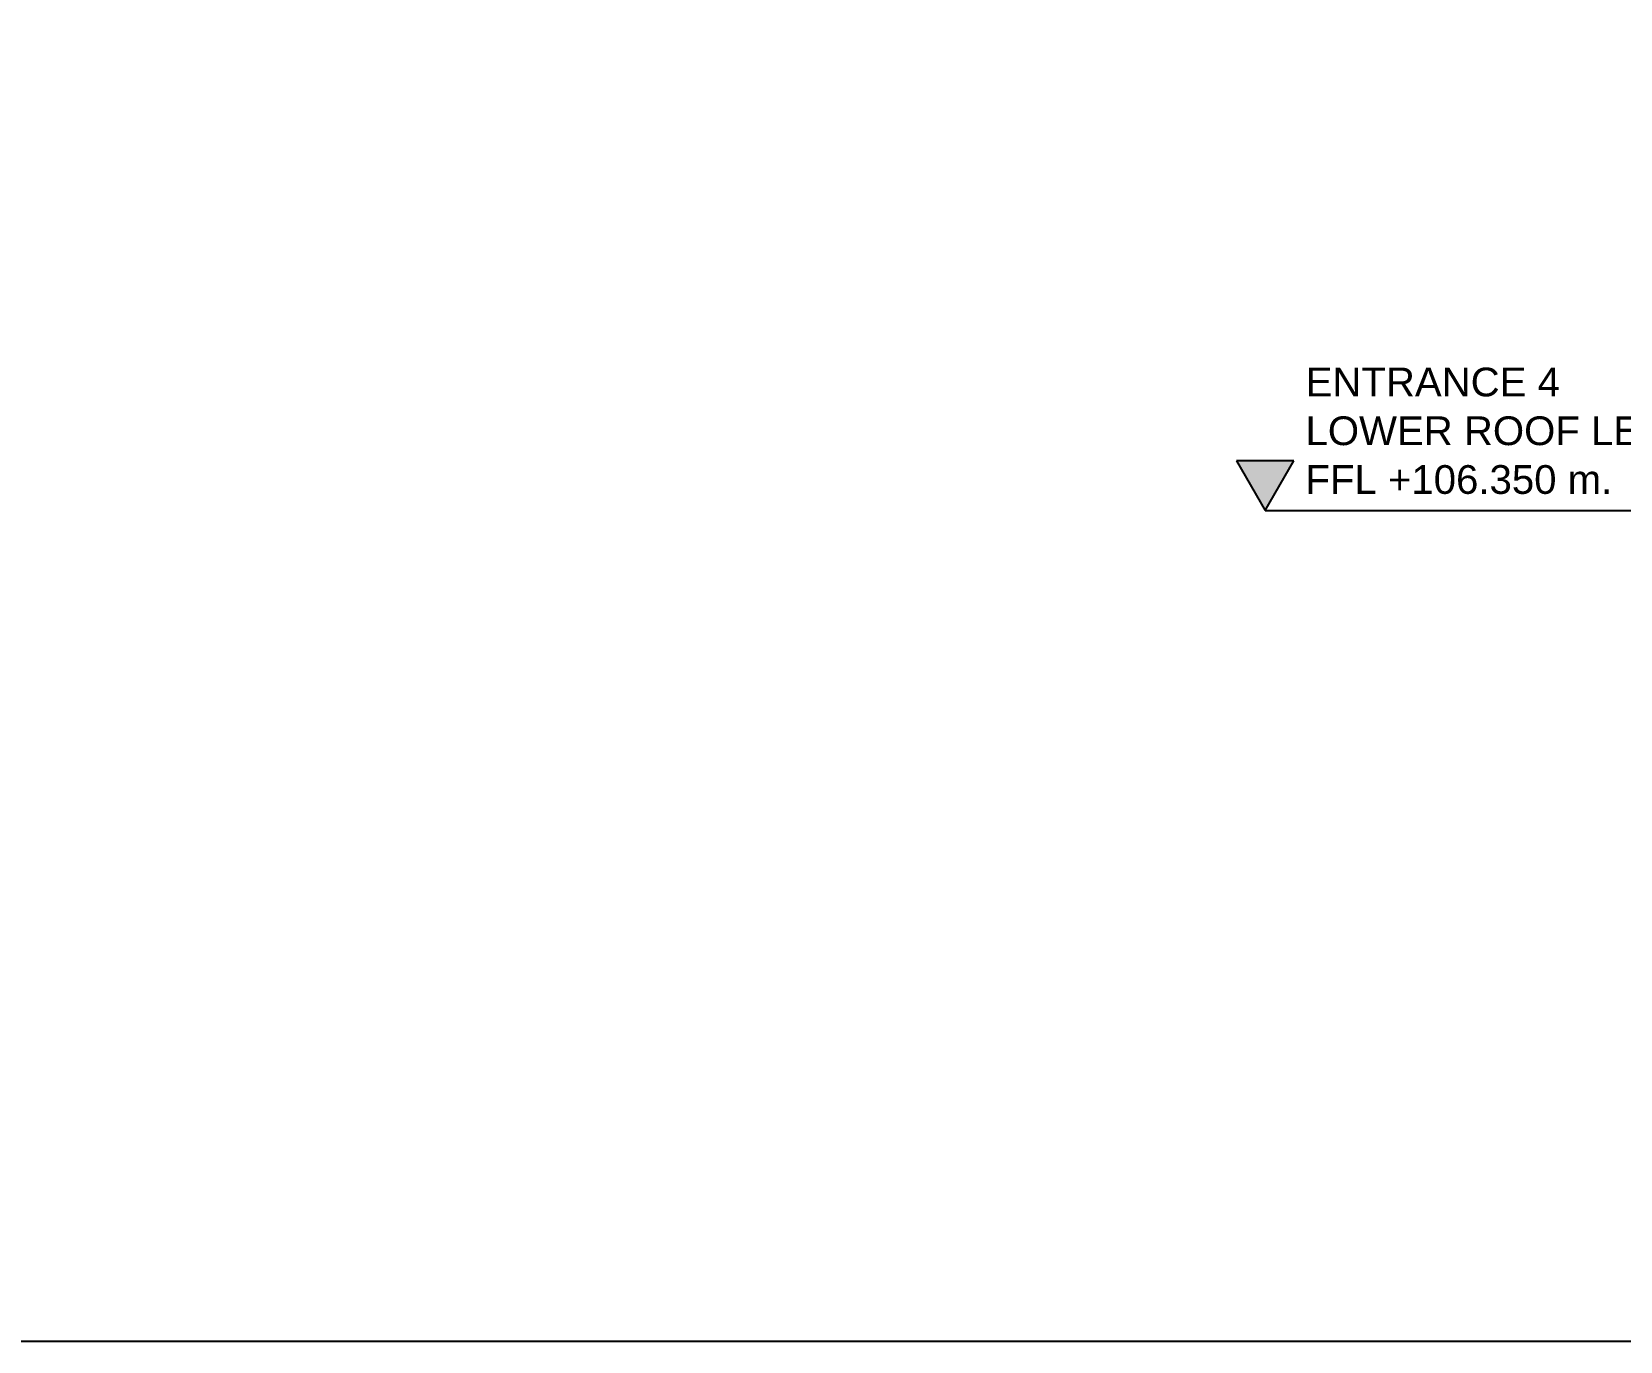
# Model space of a CAD drawing. Header units: millimetres. Extents: x 663313 to 1226001, y 1431724 to 1620898.
# Drawn here: x 991399 to 994715, y 1512221 to 1514955 of the extents above; entities that cross this region are included whole.
import ezdxf

# ---------------------------------------------------------------- set-up
doc = ezdxf.new("R2010")
doc.units = ezdxf.units.MM
doc.layers.get('Defpoints').update_dxf_attribs({"color": 140})
for name, color, linetype in [('000 - 0_SYM_DWG_GRIDLINE_MAIN_COLOR_251', 251, 'Continuous'), ('000 - 0_SYM_DWG_LEVEL_MAIN_COLOR_2', 2, 'Continuous'), ('000 - 0_SYM_DWG_LEVEL_TEXT', 3, 'Continuous'), ('_PP-Dim', 1, 'Continuous')]:
    doc.layers.add(name, color=color, linetype=linetype)
doc.styles.add('Arial_1', font='arial.ttf', dxfattribs={"height": 125})

# ---------------------------------------------------------------- blocks, each defined once
blk = doc.blocks.new('A$Cbc3bdfda')
at = {"layer": 'Defpoints'}
blk.add_lwpolyline([(0, -400), (775, -400), (775, 0), (0, 0)], close=True, dxfattribs=at)
blk = doc.blocks.new('*U5260')
at = {"layer": '000 - 0_SYM_DWG_LEVEL_MAIN_COLOR_2'}
blk.add_hatch(color=256, dxfattribs=at).paths.add_polyline_path([(-51.93, 5.18), (-54.92, 0), (-57.91, 5.18)])
blk.add_point((0, 0))
at = {"layer": '000 - 0_SYM_DWG_GRIDLINE_MAIN_COLOR_251'}
blk.add_lwpolyline([(-54.92, 0), (-14, 0), (-9.5, 0), (-5, 0)], dxfattribs=at)
at = {"layer": '000 - 0_SYM_DWG_LEVEL_MAIN_COLOR_2', "lineweight": 25}
for p, q in [((-51.93, 5.18), (-57.91, 5.18)), ((-57.91, 5.18), (-54.92, 0)), ((-54.92, 0), (-51.93, 5.18))]:
    blk.add_line(p, q, dxfattribs=at)
at = {"layer": '000 - 0_SYM_DWG_LEVEL_TEXT', "style": 'Arial_1'}
for tag, p in [('LV_NAME_1', (-50.7, 11.92)), ('LV_NAME_2', (-50.71, 6.83)), ('LV_NAME_3', (-50.72, 1.74))]:
    blk.add_attdef(tag, p, '', height=3, dxfattribs=at)
blk = doc.blocks.new('W-1-PP18-ST_ENT4_REV00_20260607-015848_SEC_A-2_DIMS')
at = {"color": 6, "xscale": 20, "yscale": 20, "zscale": 20}
blk.add_blockref('*U5260', (-100, 106350), dxfattribs=at).add_auto_attribs({'LV_NAME_1': 'ENTRANCE 4', 'LV_NAME_2': 'LOWER ROOF LEVEL', 'LV_NAME_3': 'FFL +106.350 m.'})

msp = doc.modelspace()

# ---------------------------------------------------------------- block references
msp.add_blockref('W-1-PP18-ST_ENT4_REV00_20260607-015848_SEC_A-2_DIMS', (995171.9585, 1407605.0011))
at = {"layer": '_PP-Dim', "xscale": 20, "yscale": 20, "zscale": 20}
msp.add_blockref('A$Cbc3bdfda', (987862.5634, 1520220.7797), dxfattribs=at)

doc.saveas('drawing.dxf')
